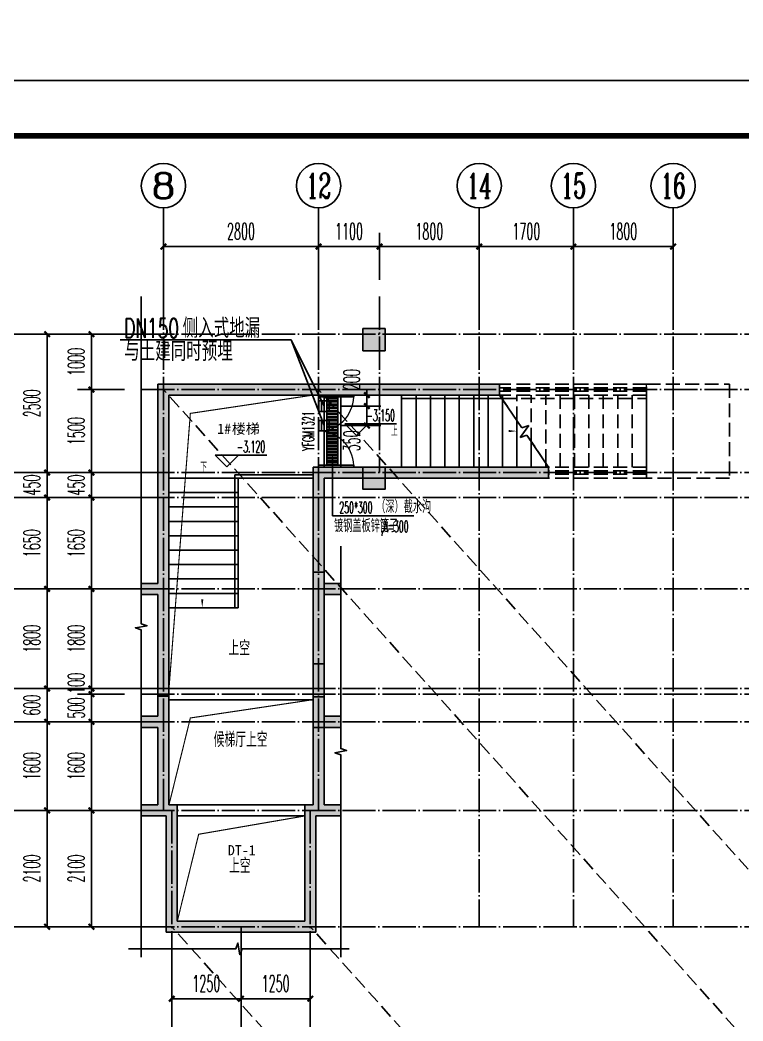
# Model space of a CAD drawing. Extents: x 27938 to 1507990, y 110129 to 923079.
# Drawn here: x 651980 to 665029, y 516773 to 534848 of the extents above; entities that cross this region are included whole.
import ezdxf
from ezdxf.enums import TextEntityAlignment as Align
from ezdxf.xclip import XClip

# ---------------------------------------------------------------- set-up
doc = ezdxf.new("R2010")
doc.units = 0
doc.header["$LTSCALE"] = 1000
doc.header["$MEASUREMENT"] = 0
doc.header["$XCLIPFRAME"] = 0
for name, pattern in [('#P_--_20B1_001_t3$0$DASH', [0.35, 0.25, -0.1]), ('__DASH', [0.35, 0.25, -0.1]), ('DOTE', [2.42, 2, -0.2, 0.02, -0.2])]:
    doc.linetypes.add(name, pattern=pattern)
for name, color, linetype in [('----建筑底图', 8, 'Continuous'), ('AXIS', 3, 'Continuous'), ('AXIS_TEXT', 7, 'Continuous'), ('COLUMN', 9, 'Continuous'), ('DIM_ELEV', 3, 'Continuous'), ('DIM_LEAD', 3, 'Continuous'), ('DIM_SYMB', 3, 'Continuous'), ('DIM_废水', 31, 'Continuous'), ('DOOR_FIRE_TEXT', 7, 'Continuous'), ('DOTE', 1, 'Continuous'), ('EQUIP_地漏', 7, 'Continuous'), ('HS-A-墙-砖', 2, 'Continuous'), ('PUB_HATCH', 8, 'Continuous'), ('PUB_TEXT', 4, 'Continuous'), ('STAIR', 2, 'Continuous'), ('TWT_DIM', 3, 'Continuous'), ('WALL', 9, 'Continuous'), ('WINDOW', 4, 'Continuous'), ('图框', 140, 'Continuous')]:
    doc.layers.add(name, color=color, linetype=linetype)
doc.layers.add('yichutu', color=7, linetype='Continuous', true_color=0xffffff, plot=False)
doc.layers.add('平面-看线', color=45, linetype='Continuous', lineweight=15)
doc.styles.add('_TCH_AXIS', font='COMPLEX', dxfattribs={"bigfont": 'GBCBIG'})
doc.styles.add('_TCH_DIM', font='SIMPLEX.shx', dxfattribs={"width": 0.7, "bigfont": 'GBCBIG.shx'})
doc.styles.add('_TCH_DIM_T3', font='SIMPLEX.shx', dxfattribs={"width": 0.494118, "bigfont": 'GBCBIG.shx'})
doc.styles.add('_TCH_WINDOW', font='SIMPLEX.shx', dxfattribs={"width": 0.7, "height": 3.5, "bigfont": 'GBCBIG.shx'})
doc.styles.add('_TWT_SERIAL', font='SIMPLEX', dxfattribs={"width": 0.8, "height": 3.5, "bigfont": 'HZTXT'})
doc.styles.add('COMPLEX', font='COMPLEX')
doc.styles.get("Standard").update_dxf_attribs({"font": 'gbenor.shx', "bigfont": 'gbcbig.shx'})
doc.styles.add('黑体', font='simhei.ttf')
doc.dimstyles.new('_TCH_ARCH&&100', dxfattribs={"dimtxt": 297.5, "dimasz": 100, "dimexe": 250, "dimexo": 300, "dimgap": 126.25, "dimtad": 1, "dimdec": 0, "dimzin": 0, "dimdsep": 46, "dimtxsty": '_TCH_DIM_T3', "dimblk": 'ARCHTICK', "dimcen": 0.09, "dimclrt": 4, "dimazin": 2, "dimtfac": 1, "dimtdec": 0, "dimtix": 1, "dimtmove": 2, "dimatfit": 3, "dimfxl": 100, "dimtolj": 1, "dimtzin": 0, "dimarcsym": 0})
doc.dimstyles.new('_TWT_ARCH&&100', dxfattribs={"dimtxt": 297.5, "dimasz": 100, "dimexe": 250, "dimexo": 300, "dimgap": 126.25, "dimtad": 1, "dimdec": 0, "dimzin": 0, "dimdsep": 46, "dimtxsty": '_TCH_DIM_T3', "dimblk": 'ARCHTICK', "dimcen": 0.09, "dimclrt": 7, "dimazin": 2, "dimtfac": 1, "dimtdec": 0, "dimtix": 1, "dimtmove": 2, "dimatfit": 3, "dimfxl": 1, "dimtolj": 1, "dimtzin": 0, "dimarcsym": 0})

# ---------------------------------------------------------------- blocks, each defined once
blk = doc.blocks.new('A$C74D73064')
at = {"layer": 'DOTE', "color": 0}
blk.add_line((-47045, 128076.6), (-47045, 3986.3), dxfattribs=at)
at = {"layer": 'HS-A-墙-砖', "color": 0}
for p, q in [((-50070, 37319.2), (-50070, 28819.3)), ((-50270, 37119.2), (-50270, 28919.3))]:
    blk.add_line(p, q, dxfattribs=at)
blk = doc.blocks.new('TK')
at = {"layer": '图框'}
blk.add_lwpolyline([(465375, 548714), (549475, 548714), (549475, 489314), (465375, 489314)], close=True, dxfattribs=at)
blk.add_lwpolyline([(465375, 548714), (549475, 548714), (549475, 489314), (465375, 489314)], close=True, dxfattribs=at)
at = {"layer": '图框', "const_width": 100}
blk.add_lwpolyline([(548475, 490314), (548475, 547714), (467875, 547714), (467875, 490314)], close=True, dxfattribs=at)
blk = doc.blocks.new('yct-841-594-84100-59399.9999999999-100-1000.0')
at = {"layer": 'yichutu', "color": 7, "true_color": 0xffffff}
blk.add_lwpolyline([(0, 0), (0, 59400), (84100, 59400), (84100, 0)], close=True, dxfattribs=at)
blk = doc.blocks.new('A$C110D7C8B')
h = blk.add_hatch()
h.set_pattern_fill('ANSI32', color=0, scale=12, angle=135)
h.set_pattern_definition([(180, (0, 0), (-4e-15, -57.15), []), (180, (-19.05, 19.05), (-4e-15, -57.15), [])])
h.paths.add_polyline_path([(50, -1350), (250, -1350), (250, -150), (50, -150)])
at = {"color": 0}
for points in [[(0, -100), (300, -100), (300, -1400), (0, -1400)], [(50, -150), (250, -150), (250, -1350), (50, -1350)]]:
    blk.add_lwpolyline(points, close=True, dxfattribs=at)
blk = doc.blocks.new('A$C028C60F5')
at = {"color": 0}
blk.add_lwpolyline([(400, 0), (0, 0), (0, -400), (400, -400)], close=True, dxfattribs=at)
at = {"layer": 'PUB_HATCH', "color": 0}
blk.add_solid([(0, -400), (400, -400), (0, 0), (400, 0)], dxfattribs=at)
blk = doc.blocks.new('$DorLib2D$00000002')
at = {"color": 0}
for p, q in [((-0.5, 0), (-0.5, 0.4875)), ((-0.475, 0.4875), (-0.5, 0.4875)), ((-0.475, 0), (-0.475, 0.4875)), ((0.475, 0), (0.475, 0.4875)), ((0.475, 0.4875), (0.5, 0.4875)), ((0.5, 0), (0.5, 0.4875)), ((-0.5, 0), (-0.475, 0)), ((0.5, 0), (0.475, 0))]:
    blk.add_line(p, q, dxfattribs=at)
at = {"color": 0, "lineweight": 13}
for centre, start, end in [((-0.4875, 0), 0, 88.53072), ((0.4875, 0), 91.46928, 180)]:
    blk.add_arc(centre, 0.4875, start, end, dxfattribs=at)
blk = doc.blocks.new('_ArchTick')
at = {"color": 0, "linetype": 'ByBlock', "const_width": 0.4}
blk.add_lwpolyline([(-0.5, -0.5), (0.5, 0.5)], dxfattribs=at)
blk = doc.blocks.new('*D1334')
at = {"layer": 'AXIS', "color": 0, "lineweight": -2}
for p, q in [((-10920, -7700), (-12570, -7700)), ((-12320, -9800), (-12320, -7700)), ((-10920, -9800), (-12570, -9800))]:
    blk.add_line(p, q, dxfattribs=at)
at = {"layer": 'Defpoints', "color": 0}
for p in [(-12320, -7700), (-10620, -7700), (-10620, -9800)]:
    blk.add_point(p, dxfattribs=at)
at = {"layer": 'AXIS', "color": 0, "lineweight": -2, "xscale": 100, "yscale": 100, "zscale": 100}
for p, rotation in [((-12320, -7700), 90), ((-12320, -9800), 270)]:
    blk.add_blockref('_ArchTick', p, dxfattribs=dict(at, rotation=rotation))
at = {"layer": 'AXIS', "color": 4, "insert": (-12595, -8750), "char_height": 297.5, "attachment_point": 5, "rotation": 90, "style": '_TCH_DIM_T3'}
blk.add_mtext('\\A1;2100', dxfattribs=at)
blk = doc.blocks.new('*D1335')
at = {"layer": 'AXIS', "color": 0, "lineweight": -2}
for p, q in [((-10920, -6100), (-12570, -6100)), ((-12320, -7700), (-12320, -6100)), ((-10920, -7700), (-12570, -7700))]:
    blk.add_line(p, q, dxfattribs=at)
at = {"layer": 'Defpoints', "color": 0}
for p in [(-12320, -6100), (-10620, -6100), (-10620, -7700)]:
    blk.add_point(p, dxfattribs=at)
at = {"layer": 'AXIS', "color": 0, "lineweight": -2, "xscale": 100, "yscale": 100, "zscale": 100}
for p, rotation in [((-12320, -6100), 90), ((-12320, -7700), 270)]:
    blk.add_blockref('_ArchTick', p, dxfattribs=dict(at, rotation=rotation))
at = {"layer": 'AXIS', "color": 4, "insert": (-12595, -6900), "char_height": 297.5, "attachment_point": 5, "rotation": 90, "style": '_TCH_DIM_T3'}
blk.add_mtext('\\A1;1600', dxfattribs=at)
blk = doc.blocks.new('*D1336')
at = {"layer": 'AXIS', "color": 0, "lineweight": -2}
for p, q in [((-12320, -5500), (-12320, -5400)), ((-10920, -5500), (-12570, -5500)), ((-12320, -6100), (-12320, -5500)), ((-10920, -6100), (-12570, -6100)), ((-12320, -6100), (-12320, -6200))]:
    blk.add_line(p, q, dxfattribs=at)
at = {"layer": 'Defpoints', "color": 0}
for p in [(-12320, -5500), (-10620, -5500), (-10620, -6100)]:
    blk.add_point(p, dxfattribs=at)
at = {"layer": 'AXIS', "color": 0, "lineweight": -2, "xscale": 100, "yscale": 100, "zscale": 100}
for p, rotation in [((-12320, -5500), 270), ((-12320, -6100), 90)]:
    blk.add_blockref('_ArchTick', p, dxfattribs=dict(at, rotation=rotation))
at = {"layer": 'AXIS', "color": 4, "insert": (-12595, -5800), "char_height": 297.5, "attachment_point": 5, "rotation": 90, "style": '_TCH_DIM_T3'}
blk.add_mtext('\\A1;600', dxfattribs=at)
blk = doc.blocks.new('*D1337')
at = {"layer": 'AXIS', "color": 0, "lineweight": -2}
for p, q in [((-10920, -3700), (-12570, -3700)), ((-12320, -5500), (-12320, -3700)), ((-10920, -5500), (-12570, -5500))]:
    blk.add_line(p, q, dxfattribs=at)
at = {"layer": 'Defpoints', "color": 0}
for p in [(-12320, -3700), (-10620, -3700), (-10620, -5500)]:
    blk.add_point(p, dxfattribs=at)
at = {"layer": 'AXIS', "color": 0, "lineweight": -2, "xscale": 100, "yscale": 100, "zscale": 100}
for p, rotation in [((-12320, -3700), 90), ((-12320, -5500), 270)]:
    blk.add_blockref('_ArchTick', p, dxfattribs=dict(at, rotation=rotation))
at = {"layer": 'AXIS', "color": 4, "insert": (-12595, -4600), "char_height": 297.5, "attachment_point": 5, "rotation": 90, "style": '_TCH_DIM_T3'}
blk.add_mtext('\\A1;1800', dxfattribs=at)
blk = doc.blocks.new('*D1338')
at = {"layer": 'AXIS', "color": 0, "lineweight": -2}
for p, q in [((-10920, -2050), (-12570, -2050)), ((-12320, -3700), (-12320, -2050)), ((-10920, -3700), (-12570, -3700))]:
    blk.add_line(p, q, dxfattribs=at)
at = {"layer": 'Defpoints', "color": 0}
for p in [(-12320, -2050), (-10620, -2050), (-10620, -3700)]:
    blk.add_point(p, dxfattribs=at)
at = {"layer": 'AXIS', "color": 0, "lineweight": -2, "xscale": 100, "yscale": 100, "zscale": 100}
for p, rotation in [((-12320, -2050), 90), ((-12320, -3700), 270)]:
    blk.add_blockref('_ArchTick', p, dxfattribs=dict(at, rotation=rotation))
at = {"layer": 'AXIS', "color": 4, "insert": (-12595, -2875), "char_height": 297.5, "attachment_point": 5, "rotation": 90, "style": '_TCH_DIM_T3'}
blk.add_mtext('\\A1;1650', dxfattribs=at)
blk = doc.blocks.new('*D1339')
at = {"layer": 'AXIS', "color": 0, "lineweight": -2}
for p, q in [((-10920, -1600), (-12570, -1600)), ((-12320, -1600), (-12320, -1500)), ((-12320, -2050), (-12320, -1600)), ((-10920, -2050), (-12570, -2050)), ((-12320, -2050), (-12320, -2150))]:
    blk.add_line(p, q, dxfattribs=at)
at = {"layer": 'Defpoints', "color": 0}
for p in [(-12320, -1600), (-10620, -1600), (-10620, -2050)]:
    blk.add_point(p, dxfattribs=at)
at = {"layer": 'AXIS', "color": 0, "lineweight": -2, "xscale": 100, "yscale": 100, "zscale": 100}
for p, rotation in [((-12320, -1600), 270), ((-12320, -2050), 90)]:
    blk.add_blockref('_ArchTick', p, dxfattribs=dict(at, rotation=rotation))
at = {"layer": 'AXIS', "color": 4, "insert": (-12595, -1825), "char_height": 297.5, "attachment_point": 5, "rotation": 90, "style": '_TCH_DIM_T3'}
blk.add_mtext('\\A1;450', dxfattribs=at)
blk = doc.blocks.new('*D1340')
at = {"layer": 'AXIS', "color": 0, "lineweight": -2}
for p, q in [((-10920, 900), (-12570, 900)), ((-12320, -1600), (-12320, 900)), ((-10920, -1600), (-12570, -1600))]:
    blk.add_line(p, q, dxfattribs=at)
at = {"layer": 'Defpoints', "color": 0}
for p in [(-12320, 900), (-10620, 900), (-10620, -1600)]:
    blk.add_point(p, dxfattribs=at)
at = {"layer": 'AXIS', "color": 0, "lineweight": -2, "xscale": 100, "yscale": 100, "zscale": 100}
for p, rotation in [((-12320, 900), 90), ((-12320, -1600), 270)]:
    blk.add_blockref('_ArchTick', p, dxfattribs=dict(at, rotation=rotation))
at = {"layer": 'AXIS', "color": 4, "insert": (-12595, -350), "char_height": 297.5, "attachment_point": 5, "rotation": 90, "style": '_TCH_DIM_T3'}
blk.add_mtext('\\A1;2500', dxfattribs=at)
blk = doc.blocks.new('*D1341')
at = {"layer": 'AXIS', "color": 0, "lineweight": -2}
for p, q in [((-10920, -7700), (-11770, -7700)), ((-11520, -9800), (-11520, -7700)), ((-10920, -9800), (-11770, -9800))]:
    blk.add_line(p, q, dxfattribs=at)
at = {"layer": 'Defpoints', "color": 0}
for p in [(-11520, -7700), (-10620, -7700), (-10620, -9800)]:
    blk.add_point(p, dxfattribs=at)
at = {"layer": 'AXIS', "color": 0, "lineweight": -2, "xscale": 100, "yscale": 100, "zscale": 100}
for p, rotation in [((-11520, -7700), 90), ((-11520, -9800), 270)]:
    blk.add_blockref('_ArchTick', p, dxfattribs=dict(at, rotation=rotation))
at = {"layer": 'AXIS', "color": 4, "insert": (-11795, -8750), "char_height": 297.5, "attachment_point": 5, "rotation": 90, "style": '_TCH_DIM_T3'}
blk.add_mtext('\\A1;2100', dxfattribs=at)
blk = doc.blocks.new('*D1342')
at = {"layer": 'AXIS', "color": 0, "lineweight": -2}
for p, q in [((-10920, -6100), (-11770, -6100)), ((-11520, -7700), (-11520, -6100)), ((-10920, -7700), (-11770, -7700))]:
    blk.add_line(p, q, dxfattribs=at)
at = {"layer": 'Defpoints', "color": 0}
for p in [(-11520, -6100), (-10620, -6100), (-10620, -7700)]:
    blk.add_point(p, dxfattribs=at)
at = {"layer": 'AXIS', "color": 0, "lineweight": -2, "xscale": 100, "yscale": 100, "zscale": 100}
for p, rotation in [((-11520, -6100), 90), ((-11520, -7700), 270)]:
    blk.add_blockref('_ArchTick', p, dxfattribs=dict(at, rotation=rotation))
at = {"layer": 'AXIS', "color": 4, "insert": (-11795, -6900), "char_height": 297.5, "attachment_point": 5, "rotation": 90, "style": '_TCH_DIM_T3'}
blk.add_mtext('\\A1;1600', dxfattribs=at)
blk = doc.blocks.new('*D1343')
at = {"layer": 'AXIS', "color": 0, "lineweight": -2}
for p, q in [((-10920, -5600), (-11770, -5600)), ((-11520, -5600), (-11520, -5500)), ((-11520, -6100), (-11520, -5600)), ((-10920, -6100), (-11770, -6100)), ((-11520, -6100), (-11520, -6200))]:
    blk.add_line(p, q, dxfattribs=at)
at = {"layer": 'Defpoints', "color": 0}
for p in [(-11520, -5600), (-10620, -5600), (-10620, -6100)]:
    blk.add_point(p, dxfattribs=at)
at = {"layer": 'AXIS', "color": 0, "lineweight": -2, "xscale": 100, "yscale": 100, "zscale": 100}
for p, rotation in [((-11520, -5600), 270), ((-11520, -6100), 90)]:
    blk.add_blockref('_ArchTick', p, dxfattribs=dict(at, rotation=rotation))
at = {"layer": 'AXIS', "color": 4, "insert": (-11795, -5850), "char_height": 297.5, "attachment_point": 5, "rotation": 90, "style": '_TCH_DIM_T3'}
blk.add_mtext('\\A1;500', dxfattribs=at)
blk = doc.blocks.new('*D1344')
at = {"layer": 'AXIS', "color": 0, "lineweight": -2}
for p, q in [((-11520, -5500), (-11520, -5400)), ((-10920, -5500), (-11770, -5500)), ((-10920, -5600), (-11770, -5600)), ((-11520, -5600), (-11520, -5500)), ((-11520, -5600), (-11520, -5700))]:
    blk.add_line(p, q, dxfattribs=at)
at = {"layer": 'Defpoints', "color": 0}
for p in [(-11520, -5500), (-10620, -5500), (-10620, -5600)]:
    blk.add_point(p, dxfattribs=at)
at = {"layer": 'AXIS', "color": 0, "lineweight": -2, "xscale": 100, "yscale": 100, "zscale": 100}
for p, rotation in [((-11520, -5500), 270), ((-11520, -5600), 90)]:
    blk.add_blockref('_ArchTick', p, dxfattribs=dict(at, rotation=rotation))
at = {"layer": 'AXIS', "color": 4, "insert": (-11795, -5404), "char_height": 297.5, "attachment_point": 5, "rotation": 90, "style": '_TCH_DIM_T3'}
blk.add_mtext('\\A1;100', dxfattribs=at)
blk = doc.blocks.new('*D1345')
at = {"layer": 'AXIS', "color": 0, "lineweight": -2}
for p, q in [((-10920, -3700), (-11770, -3700)), ((-11520, -5500), (-11520, -3700)), ((-10920, -5500), (-11770, -5500))]:
    blk.add_line(p, q, dxfattribs=at)
at = {"layer": 'Defpoints', "color": 0}
for p in [(-11520, -3700), (-10620, -3700), (-10620, -5500)]:
    blk.add_point(p, dxfattribs=at)
at = {"layer": 'AXIS', "color": 0, "lineweight": -2, "xscale": 100, "yscale": 100, "zscale": 100}
for p, rotation in [((-11520, -3700), 90), ((-11520, -5500), 270)]:
    blk.add_blockref('_ArchTick', p, dxfattribs=dict(at, rotation=rotation))
at = {"layer": 'AXIS', "color": 4, "insert": (-11795, -4600), "char_height": 297.5, "attachment_point": 5, "rotation": 90, "style": '_TCH_DIM_T3'}
blk.add_mtext('\\A1;1800', dxfattribs=at)
blk = doc.blocks.new('*D1346')
at = {"layer": 'AXIS', "color": 0, "lineweight": -2}
for p, q in [((-10920, -2050), (-11770, -2050)), ((-11520, -3700), (-11520, -2050)), ((-10920, -3700), (-11770, -3700))]:
    blk.add_line(p, q, dxfattribs=at)
at = {"layer": 'Defpoints', "color": 0}
for p in [(-11520, -2050), (-10620, -2050), (-10620, -3700)]:
    blk.add_point(p, dxfattribs=at)
at = {"layer": 'AXIS', "color": 0, "lineweight": -2, "xscale": 100, "yscale": 100, "zscale": 100}
for p, rotation in [((-11520, -2050), 90), ((-11520, -3700), 270)]:
    blk.add_blockref('_ArchTick', p, dxfattribs=dict(at, rotation=rotation))
at = {"layer": 'AXIS', "color": 4, "insert": (-11795, -2875), "char_height": 297.5, "attachment_point": 5, "rotation": 90, "style": '_TCH_DIM_T3'}
blk.add_mtext('\\A1;1650', dxfattribs=at)
blk = doc.blocks.new('*D1347')
at = {"layer": 'AXIS', "color": 0, "lineweight": -2}
for p, q in [((-10920, -1600), (-11770, -1600)), ((-11520, -1600), (-11520, -1500)), ((-11520, -2050), (-11520, -1600)), ((-10920, -2050), (-11770, -2050)), ((-11520, -2050), (-11520, -2150))]:
    blk.add_line(p, q, dxfattribs=at)
at = {"layer": 'Defpoints', "color": 0}
for p in [(-11520, -1600), (-10620, -1600), (-10620, -2050)]:
    blk.add_point(p, dxfattribs=at)
at = {"layer": 'AXIS', "color": 0, "lineweight": -2, "xscale": 100, "yscale": 100, "zscale": 100}
for p, rotation in [((-11520, -1600), 270), ((-11520, -2050), 90)]:
    blk.add_blockref('_ArchTick', p, dxfattribs=dict(at, rotation=rotation))
at = {"layer": 'AXIS', "color": 4, "insert": (-11795, -1825), "char_height": 297.5, "attachment_point": 5, "rotation": 90, "style": '_TCH_DIM_T3'}
blk.add_mtext('\\A1;450', dxfattribs=at)
blk = doc.blocks.new('*D1348')
at = {"layer": 'AXIS', "color": 0, "lineweight": -2}
for p, q in [((-10920, -100), (-11770, -100)), ((-11520, -1600), (-11520, -100)), ((-10920, -1600), (-11770, -1600))]:
    blk.add_line(p, q, dxfattribs=at)
at = {"layer": 'Defpoints', "color": 0}
for p in [(-11520, -100), (-10620, -100), (-10620, -1600)]:
    blk.add_point(p, dxfattribs=at)
at = {"layer": 'AXIS', "color": 0, "lineweight": -2, "xscale": 100, "yscale": 100, "zscale": 100}
for p, rotation in [((-11520, -100), 90), ((-11520, -1600), 270)]:
    blk.add_blockref('_ArchTick', p, dxfattribs=dict(at, rotation=rotation))
at = {"layer": 'AXIS', "color": 4, "insert": (-11795, -850), "char_height": 297.5, "attachment_point": 5, "rotation": 90, "style": '_TCH_DIM_T3'}
blk.add_mtext('\\A1;1500', dxfattribs=at)
blk = doc.blocks.new('*D1349')
at = {"layer": 'AXIS', "color": 0, "lineweight": -2}
for p, q in [((-10920, 900), (-11770, 900)), ((-11520, -100), (-11520, 900)), ((-10920, -100), (-11770, -100))]:
    blk.add_line(p, q, dxfattribs=at)
at = {"layer": 'Defpoints', "color": 0}
for p in [(-11520, 900), (-10620, 900), (-10620, -100)]:
    blk.add_point(p, dxfattribs=at)
at = {"layer": 'AXIS', "color": 0, "lineweight": -2, "xscale": 100, "yscale": 100, "zscale": 100}
for p, rotation in [((-11520, 900), 90), ((-11520, -100), 270)]:
    blk.add_blockref('_ArchTick', p, dxfattribs=dict(at, rotation=rotation))
at = {"layer": 'AXIS', "color": 4, "insert": (-11795, 400), "char_height": 297.5, "attachment_point": 5, "rotation": 90, "style": '_TCH_DIM_T3'}
blk.add_mtext('\\A1;1000', dxfattribs=at)
blk = doc.blocks.new('*D1350')
at = {"layer": 'AXIS', "color": 0, "lineweight": -2}
for p, q in [((-10220, 1881), (-10220, 2731)), ((-7420, 1881), (-7420, 2731)), ((-10220, 2481), (-7420, 2481))]:
    blk.add_line(p, q, dxfattribs=at)
at = {"layer": 'Defpoints', "color": 0}
for p in [(-7420, 2481), (-10220, 1581), (-7420, 1581)]:
    blk.add_point(p, dxfattribs=at)
at = {"layer": 'AXIS', "color": 0, "lineweight": -2, "xscale": 100, "yscale": 100, "zscale": 100, "rotation": 180}
blk.add_blockref('_ArchTick', (-10220, 2481), dxfattribs=at)
at = {"layer": 'AXIS', "color": 0, "lineweight": -2, "xscale": 100, "yscale": 100, "zscale": 100}
blk.add_blockref('_ArchTick', (-7420, 2481), dxfattribs=at)
at = {"layer": 'AXIS', "color": 4, "insert": (-8820, 2756), "char_height": 297.5, "attachment_point": 5, "style": '_TCH_DIM_T3'}
blk.add_mtext('\\A1;2800', dxfattribs=at)
blk = doc.blocks.new('*D1351')
at = {"layer": 'AXIS', "color": 0, "lineweight": -2}
for p, q in [((-7420, 1881), (-7420, 2731)), ((-6320, 1881), (-6320, 2731)), ((-7420, 2481), (-6320, 2481))]:
    blk.add_line(p, q, dxfattribs=at)
at = {"layer": 'Defpoints', "color": 0}
for p in [(-6320, 2481), (-7420, 1581), (-6320, 1581)]:
    blk.add_point(p, dxfattribs=at)
at = {"layer": 'AXIS', "color": 0, "lineweight": -2, "xscale": 100, "yscale": 100, "zscale": 100, "rotation": 180}
blk.add_blockref('_ArchTick', (-7420, 2481), dxfattribs=at)
at = {"layer": 'AXIS', "color": 0, "lineweight": -2, "xscale": 100, "yscale": 100, "zscale": 100}
blk.add_blockref('_ArchTick', (-6320, 2481), dxfattribs=at)
at = {"layer": 'AXIS', "color": 4, "insert": (-6870, 2756), "char_height": 297.5, "attachment_point": 5, "style": '_TCH_DIM_T3'}
blk.add_mtext('\\A1;1100', dxfattribs=at)
blk = doc.blocks.new('*D1352')
at = {"layer": 'AXIS', "color": 0, "lineweight": -2}
for p, q in [((-6320, 1881), (-6320, 2731)), ((-4520, 1881), (-4520, 2731)), ((-6320, 2481), (-4520, 2481))]:
    blk.add_line(p, q, dxfattribs=at)
at = {"layer": 'Defpoints', "color": 0}
for p in [(-4520, 2481), (-6320, 1581), (-4520, 1581)]:
    blk.add_point(p, dxfattribs=at)
at = {"layer": 'AXIS', "color": 0, "lineweight": -2, "xscale": 100, "yscale": 100, "zscale": 100, "rotation": 180}
blk.add_blockref('_ArchTick', (-6320, 2481), dxfattribs=at)
at = {"layer": 'AXIS', "color": 0, "lineweight": -2, "xscale": 100, "yscale": 100, "zscale": 100}
blk.add_blockref('_ArchTick', (-4520, 2481), dxfattribs=at)
at = {"layer": 'AXIS', "color": 4, "insert": (-5420, 2756), "char_height": 297.5, "attachment_point": 5, "style": '_TCH_DIM_T3'}
blk.add_mtext('\\A1;1800', dxfattribs=at)
blk = doc.blocks.new('*D1353')
at = {"layer": 'AXIS', "color": 0, "lineweight": -2}
for p, q in [((-4520, 1881), (-4520, 2731)), ((-2820, 1881), (-2820, 2731)), ((-4520, 2481), (-2820, 2481))]:
    blk.add_line(p, q, dxfattribs=at)
at = {"layer": 'Defpoints', "color": 0}
for p in [(-2820, 2481), (-4520, 1581), (-2820, 1581)]:
    blk.add_point(p, dxfattribs=at)
at = {"layer": 'AXIS', "color": 0, "lineweight": -2, "xscale": 100, "yscale": 100, "zscale": 100, "rotation": 180}
blk.add_blockref('_ArchTick', (-4520, 2481), dxfattribs=at)
at = {"layer": 'AXIS', "color": 0, "lineweight": -2, "xscale": 100, "yscale": 100, "zscale": 100}
blk.add_blockref('_ArchTick', (-2820, 2481), dxfattribs=at)
at = {"layer": 'AXIS', "color": 4, "insert": (-3670, 2756), "char_height": 297.5, "attachment_point": 5, "style": '_TCH_DIM_T3'}
blk.add_mtext('\\A1;1700', dxfattribs=at)
blk = doc.blocks.new('*D1354')
at = {"layer": 'AXIS', "color": 0, "lineweight": -2}
for p, q in [((-2820, 1881), (-2820, 2731)), ((-1020, 1881), (-1020, 2731)), ((-2820, 2481), (-1020, 2481))]:
    blk.add_line(p, q, dxfattribs=at)
at = {"layer": 'Defpoints', "color": 0}
for p in [(-1020, 2481), (-2820, 1581), (-1020, 1581)]:
    blk.add_point(p, dxfattribs=at)
at = {"layer": 'AXIS', "color": 0, "lineweight": -2, "xscale": 100, "yscale": 100, "zscale": 100, "rotation": 180}
blk.add_blockref('_ArchTick', (-2820, 2481), dxfattribs=at)
at = {"layer": 'AXIS', "color": 0, "lineweight": -2, "xscale": 100, "yscale": 100, "zscale": 100}
blk.add_blockref('_ArchTick', (-1020, 2481), dxfattribs=at)
at = {"layer": 'AXIS', "color": 4, "insert": (-1920, 2756), "char_height": 297.5, "attachment_point": 5, "style": '_TCH_DIM_T3'}
blk.add_mtext('\\A1;1800', dxfattribs=at)
blk = doc.blocks.new('_AXISO')
at = {"color": 0}
blk.add_circle((0, 0), 0.5, dxfattribs=at)
at = {"layer": 'AXIS_TEXT', "color": 0, "style": 'COMPLEX', "width": 1.041667}
blk.add_attdef('A', text='', height=0.56, dxfattribs=at).set_placement((-0.25, -0.28), (0.25, -0.28), align=Align.FIT)
blk = doc.blocks.new('*D1371')
at = {"layer": 'AXIS', "color": 0, "lineweight": -2}
for p, q in [((-10070, -10500), (-10070, -11350)), ((-8820, -10500), (-8820, -11350)), ((-10070, -11100), (-8820, -11100))]:
    blk.add_line(p, q, dxfattribs=at)
at = {"layer": 'Defpoints', "color": 0}
for p in [(-10070, -10200), (-8820, -10200), (-8820, -11100)]:
    blk.add_point(p, dxfattribs=at)
at = {"layer": 'AXIS', "color": 0, "lineweight": -2, "xscale": 100, "yscale": 100, "zscale": 100, "rotation": 180}
blk.add_blockref('_ArchTick', (-10070, -11100), dxfattribs=at)
at = {"layer": 'AXIS', "color": 0, "lineweight": -2, "xscale": 100, "yscale": 100, "zscale": 100}
blk.add_blockref('_ArchTick', (-8820, -11100), dxfattribs=at)
at = {"layer": 'AXIS', "color": 4, "insert": (-9445, -10825), "char_height": 297.5, "attachment_point": 5, "style": '_TCH_DIM_T3'}
blk.add_mtext('\\A1;1250', dxfattribs=at)
blk = doc.blocks.new('*D1372')
at = {"layer": 'AXIS', "color": 0, "lineweight": -2}
for p, q in [((-8820, -10500), (-8820, -11350)), ((-7570, -10500), (-7570, -11350)), ((-8820, -11100), (-7570, -11100))]:
    blk.add_line(p, q, dxfattribs=at)
at = {"layer": 'Defpoints', "color": 0}
for p in [(-8820, -10200), (-7570, -10200), (-7570, -11100)]:
    blk.add_point(p, dxfattribs=at)
at = {"layer": 'AXIS', "color": 0, "lineweight": -2, "xscale": 100, "yscale": 100, "zscale": 100, "rotation": 180}
blk.add_blockref('_ArchTick', (-8820, -11100), dxfattribs=at)
at = {"layer": 'AXIS', "color": 0, "lineweight": -2, "xscale": 100, "yscale": 100, "zscale": 100}
blk.add_blockref('_ArchTick', (-7570, -11100), dxfattribs=at)
at = {"layer": 'AXIS', "color": 4, "insert": (-8195, -10825), "char_height": 297.5, "attachment_point": 5, "style": '_TCH_DIM_T3'}
blk.add_mtext('\\A1;1250', dxfattribs=at)
blk = doc.blocks.new('$TwtSys$00000137')
at = {"color": 7}
for p, q in [((-46.875, -93.75), (-46.875, 93.75)), ((0, -93.75), (0, 93.75)), ((46.875, -93.75), (46.875, 93.75))]:
    blk.add_line(p, q, dxfattribs=at)
blk.add_lwpolyline([(-93.75, -93.75), (93.75, -93.75), (93.75, 93.75), (-93.75, 93.75)], close=True, dxfattribs=at)
blk = doc.blocks.new('*D1504')
at = {"layer": 'Defpoints', "color": 0}
for p in [(0, -200), (773, -200), (0, -550)]:
    blk.add_point(p, dxfattribs=at)
at = {"layer": 'TWT_DIM', "color": 0, "lineweight": -2}
for p, q in [((300, -200), (1023, -200)), ((773, -550), (773, -200)), ((300, -550), (1023, -550))]:
    blk.add_line(p, q, dxfattribs=at)
at = {"layer": 'TWT_DIM', "color": 0, "lineweight": -2, "xscale": 100, "yscale": 100, "zscale": 100}
for p, rotation in [((773, -200), 90), ((773, -550), 270)]:
    blk.add_blockref('_ArchTick', p, dxfattribs=dict(at, rotation=rotation))
at = {"layer": 'TWT_DIM', "color": 7, "insert": (498, -825), "char_height": 297.5, "attachment_point": 5, "rotation": 90, "style": '_TCH_DIM_T3'}
blk.add_mtext('\\A1;350', dxfattribs=at)
blk = doc.blocks.new('*D1505')
at = {"layer": 'Defpoints', "color": 0}
for p in [(0, 0), (773, 0), (0, -200)]:
    blk.add_point(p, dxfattribs=at)
at = {"layer": 'TWT_DIM', "color": 0, "lineweight": -2}
for p, q in [((773, 0), (773, 100)), ((300, 0), (1023, 0)), ((773, -200), (773, 0)), ((300, -200), (1023, -200)), ((773, -200), (773, -300))]:
    blk.add_line(p, q, dxfattribs=at)
at = {"layer": 'TWT_DIM', "color": 0, "lineweight": -2, "xscale": 100, "yscale": 100, "zscale": 100}
for p, rotation in [((773, 0), 270), ((773, -200), 90)]:
    blk.add_blockref('_ArchTick', p, dxfattribs=dict(at, rotation=rotation))
at = {"layer": 'TWT_DIM', "color": 7, "insert": (498, 280), "char_height": 297.5, "attachment_point": 5, "rotation": 90, "style": '_TCH_DIM_T3'}
blk.add_mtext('\\A1;200', dxfattribs=at)
blk = doc.blocks.new('A$C28781836')
at = {"layer": 'PUB_HATCH'}
for points in [[(-10319.7, -0.2), (-10119.7, -200.2), (-7419.7, -200.2), (-7419.7, -0.2)], [(-10319.7, -3600.2), (-10319.7, -3400.2), (-10119.7, -3400.2), (-10119.7, -200.2), (-10319.7, -0.2), (-10319.7, -3600.2)], [(-7419.8, -0.2), (-7419.7, -200.2), (-4152, -200), (-4152, 0)], [(-7519.7, -1500.3), (-7319.7, -1700.2), (-3268, -1700), (-3268, -1500)], [(-7319.7, -1700.2), (-7519.7, -1500.3), (-7519.7, -5600.2), (-7319.7, -5600.2)], [(-10619.7, -3800.2), (-10319.7, -3800.2), (-10319.7, -5050.2), (-10119.7, -5050.2), (-10119.7, -3400.2), (-10319.7, -3400.2), (-10319.7, -3600.2), (-10619.7, -3600.2)], [(-7019.7, -3800.2), (-7019.7, -3600.2), (-7319.7, -3600.2), (-7319.7, -3400.2), (-7519.7, -3400.2), (-7519.7, -5050.2), (-7319.7, -5050.2), (-7319.7, -3800.2)], [(-10119.7, -5050.2), (-10319.7, -5050.2), (-10319.7, -3800.2), (-10319.7, -3800.2), (-10319.7, -5600.2), (-10119.7, -5600.2)], [(-10319.7, -5650.2), (-10119.7, -5650.2), (-10119.7, -5600.2), (-10319.7, -5600.2)], [(-7519.7, -7600.2), (-7319.7, -7600.2), (-7319.7, -5600.2), (-7519.7, -5600.2)], [(-10119.7, -6200.2), (-10119.7, -5650.2), (-10319.7, -5650.2), (-10319.7, -6000.2), (-10619.7, -6000.2), (-10619.7, -6200.2)], [(-7519.6, -6200.2), (-7019.7, -6200.2), (-7019.7, -6000.2), (-7319.6, -6000.2), (-7319.6, -5650.2), (-7519.6, -5650.2)], [(-10119.7, -6200.2), (-10319.7, -6200.2), (-10319.7, -7600.2), (-10119.7, -7600.2)], [(-9969.7, -7600.2), (-10619.7, -7600.2), (-10619.7, -7800.3), (-10169.7, -7800.3), (-10169.7, -9900.2), (-9769.7, -9900.2), (-9769.7, -9700.2), (-9969.7, -9700.2)], [(-7669.6, -7600.2), (-7669.6, -9700.2), (-7869.6, -9700.2), (-7869.6, -9900.2), (-7469.6, -9900.2), (-7469.6, -7800.3), (-7019.7, -7800.3), (-7019.7, -7600.2)], [(-7669.7, -9700.2), (-7669.6, -9700.2), (-7669.6, -7600.4), (-7669.7, -7600.2)], [(-7869.6, -9900.2), (-7869.6, -9700.2), (-9769.7, -9700.2), (-9769.7, -9900.2)]]:
    blk.add_hatch(color=256, dxfattribs=at).paths.add_polyline_path(points)
at = {"color": 0, "const_width": 20}
for points in [[(-10119.7, -5500.2), (-9734.2, -530.5), (-7519.7, -200.2)], [(-10119.7, -7600.2), (-9734.2, -6030.5), (-7519.7, -5700.2)], [(-9969.7, -9700.2), (-9584.2, -8130.5), (-7669.7, -7800.2)]]:
    blk.add_lwpolyline(points, dxfattribs=at)
at = {"layer": 'AXIS', "color": 0}
for p, q in [((-10219.7, 1581.2), (-10219.7, 3181.2)), ((-7419.7, 1581.2), (-7419.7, 3181.2)), ((-4519.7, 1581.2), (-4519.7, 3181.2)), ((-2819.7, 1581.2), (-2819.7, 3181.2)), ((-1019.7, 1581.2), (-1019.7, 3181.2)), ((-10619.7, 899.8), (-13019.7, 899.8)), ((-10619.7, -1600.2), (-13019.7, -1600.2)), ((-10619.7, -2050.2), (-13019.7, -2050.2)), ((-10619.7, -3700.2), (-13019.7, -3700.2)), ((-10619.7, -5500.2), (-13019.7, -5500.2)), ((-10619.7, -6100.2), (-13019.7, -6100.2)), ((-10619.7, -7700.2), (-13019.7, -7700.2)), ((-10619.7, -9800.2), (-13019.7, -9800.2)), ((-10069.7, -10200.2), (-10069.7, -11800.2)), ((-8819.6, -10200.2), (-8819.6, -11800.2)), ((-7569.6, -10200.2), (-7569.6, -11800.2))]:
    blk.add_line(p, q, dxfattribs=at)
at = {"layer": 'COLUMN', "color": 0}
for p, q in [((-10119.7, -5050.2), (-10119.7, -3400.2)), ((-10119.7, -3400.2), (-10119.7, -3400.2)), ((-7319.7, -3400.2), (-7519.7, -3400.2)), ((-7519.7, -3400.2), (-7519.7, -5050.2)), ((-7319.7, -3600.2), (-7319.7, -3400.2)), ((-10319.7, -3600.2), (-10619.7, -3600.2)), ((-10619.7, -3600.2), (-10619.7, -3800.2)), ((-7019.7, -3600.2), (-7319.7, -3600.2)), ((-7019.7, -3800.2), (-7019.7, -3600.2)), ((-10619.7, -3800.2), (-10319.7, -3800.2)), ((-7319.7, -5050.2), (-7319.7, -3800.2)), ((-7319.7, -3800.2), (-7019.7, -3800.2)), ((-10119.7, -5050.2), (-10119.7, -5050.2)), ((-7519.7, -5050.2), (-7319.7, -5050.2)), ((-10319.7, -5650.2), (-10319.7, -6000.2)), ((-10119.7, -6200.2), (-10119.7, -5650.2)), ((-7319.6, -5650.2), (-7519.6, -5650.2)), ((-7519.6, -5650.2), (-7519.6, -6200.2)), ((-7319.6, -6000.2), (-7319.6, -5650.2)), ((-10319.7, -6000.2), (-10619.7, -6000.2)), ((-10619.7, -6000.2), (-10619.7, -6200.2)), ((-7019.7, -6000.2), (-7319.6, -6000.2)), ((-7019.7, -6200.2), (-7019.7, -6000.2)), ((-10619.7, -6200.2), (-10319.7, -6200.2)), ((-7519.6, -6200.2), (-7019.7, -6200.2)), ((-10319.7, -7600.2), (-10619.7, -7600.2)), ((-10619.7, -7600.2), (-10619.7, -7800.3)), ((-9969.7, -7600.2), (-10119.7, -7600.2)), ((-9969.7, -9700.2), (-9969.7, -7600.2)), ((-7669.6, -7600.2), (-7669.6, -9700.2)), ((-7519.7, -7600.2), (-7669.6, -7600.2)), ((-7019.7, -7600.2), (-7319.7, -7600.2)), ((-7019.7, -7800.3), (-7019.7, -7600.2)), ((-10619.7, -7800.3), (-10169.7, -7800.3)), ((-10169.7, -7800.3), (-10169.7, -9900.2)), ((-7469.6, -9900.2), (-7469.6, -7800.3)), ((-7469.6, -7800.3), (-7019.7, -7800.3)), ((-9769.7, -9700.2), (-9969.7, -9700.2)), ((-7669.6, -9700.2), (-7869.6, -9700.2)), ((-10169.7, -9900.2), (-9769.7, -9900.2)), ((-7869.6, -9900.2), (-7469.6, -9900.2))]:
    blk.add_line(p, q, dxfattribs=at)
at = {"layer": 'DIM_ELEV', "color": 0}
for p, q in [((-6733.9, -929.1), (-6943.9, -719.1)), ((-6943.9, -719.1), (-6013, -719.1)), ((-6733.9, -929.1), (-6523.9, -719.1)), ((-9075.2, -1493), (-9285.2, -1283)), ((-9285.2, -1283), (-8354.3, -1283)), ((-9075.2, -1493), (-8865.2, -1283))]:
    blk.add_line(p, q, dxfattribs=at)
at = {"layer": 'DIM_LEAD', "color": 0}
for p, q in [((-7169.7, -1341.4), (-7169.7, -2382)), ((-7169.7, -2382), (-5699.8, -2382))]:
    blk.add_line(p, q, dxfattribs=at)
at = {"layer": 'DIM_LEAD', "color": 0, "const_width": 28}
blk.add_lwpolyline([(-7169.7, -1327.4, 1), (-7169.7, -1355.4, 1)], format="xyb", close=True, dxfattribs=at)
at = {"layer": 'DIM_SYMB', "color": 0}
for points in [[(-10619.7, -10349), (-10619.7, -4440.1), (-10724.7, -4401.9), (-10514.7, -4364.9), (-10619.7, -4327.6), (-10619.7, 1581.2)], [(-7019.7, -10349), (-7019.7, -6695.4), (-7124.7, -6657.2), (-6914.7, -6620.2), (-7019.7, -6582.9), (-7019.7, -2929.3)], [(-10849.9, -10200.2), (-8914.3, -10200.2), (-8876.1, -10095.2), (-8839.1, -10305.2), (-8801.8, -10200.2), (-6866.2, -10200.2)]]:
    blk.add_lwpolyline(points, dxfattribs=at)
for points in [[(-5988.1, -850, 0, 0, 0), (-3840, -850, 0, 40, 0), (-3990, -850, 0, 0, 0)], [(-9519.8, -1638.2, 0, 0, 0), (-9519.8, -4040.2, 0, 40, 0), (-9519.8, -3890.2, 0, 0, 0)]]:
    blk.add_lwpolyline(points, format="xyseb", dxfattribs=at)
at = {"layer": 'DOTE', "color": 0, "linetype": 'DOTE', "ltscale": 0.3}
for p, q in [((-10219.7, 1581.2), (-10219.7, -7700.2)), ((-7419.7, 1581.2), (-7419.7, -7700.2)), ((-6319.7, 1581.2), (-6319.7, -1600.2)), ((-4519.7, 1581.2), (-4519.7, -9800.2)), ((-2819.7, 1581.2), (-2819.7, -9800.2)), ((-1019.7, 1581.2), (-1019.7, -9800.2)), ((-10619.7, 899.8), (743.8, 899.8)), ((-10619.7, -100.2), (743.8, -100.2)), ((-10619.7, -1600.2), (743.8, -1600.2)), ((-10619.7, -2050.2), (743.8, -2050.2)), ((-10619.7, -3700.2), (743.8, -3700.2)), ((-10619.7, -5500.2), (743.8, -5500.2)), ((-10619.7, -5600.2), (743.8, -5600.2)), ((-10619.7, -6100.2), (743.8, -6100.2)), ((-10619.7, -7700.2), (743.8, -7700.2)), ((-10069.7, -7700.2), (-10069.7, -10200.2)), ((-7569.6, -7700.2), (-7569.6, -10200.2)), ((-10619.7, -9800.2), (743.8, -9800.2)), ((-8819.6, -9800.2), (-8819.6, -10205.1))]:
    blk.add_line(p, q, dxfattribs=at)
at = {"layer": 'STAIR', "color": 0, "linetype": '#P_--_20B1_001_t3$0$DASH'}
for p, q in [((-1500, 0), (-4152, 0)), ((-1500, -70), (-4152, -69.8)), ((-1500, -130), (-4152, -129.8)), ((-1500, -200), (-4152, -200)), ((-1500, -200), (-4152, -200)), ((-4152, -200), (-3749.3, -792.2)), ((-4111.2, -260), (-1500, -260)), ((-4100, -276.5), (-4100, -200)), ((-3840, -658.8), (-3840, -200)), ((-3580, -1041.2), (-3580, -200)), ((-3320, -1423.5), (-3320, -200)), ((-3060, -1500), (-3060, -200)), ((-2800, -1500), (-2800, -200)), ((-2540, -1500), (-2540, -200)), ((-2280, -1500), (-2280, -200)), ((-2020, -1500), (-2020, -200)), ((-1760, -1500), (-1760, -200)), ((-1500, -1500), (-1500, -200)), ((-3621.8, -747.8), (-3779.1, -966)), ((-3749.3, -792.2), (-3621.8, -747.8)), ((-3779.1, -966), (-3659.5, -924.3)), ((-3659.5, -924.3), (-3268, -1500)), ((-1500, -1500), (-3268, -1500)), ((-1500, -1500), (-3268, -1500)), ((-1500, -1570), (-3268, -1569.8)), ((-1500, -1630), (-3268, -1629.8)), ((-1500, -1700), (-3268, -1699.8))]:
    blk.add_line(p, q, dxfattribs=at)
at = {"layer": 'STAIR', "color": 0}
for p, q in [((-4152, -200), (-5920, -200)), ((-5920, -1500), (-5920, -200)), ((-5920, -260), (-4111.2, -260)), ((-5660, -1500), (-5660, -200)), ((-5400, -1500), (-5400, -200)), ((-5140, -1500), (-5140, -200)), ((-4880, -1500), (-4880, -200)), ((-4620, -1500), (-4620, -200)), ((-4360, -1500), (-4360, -200)), ((-4152, -200), (-3749.3, -792.2)), ((-4100, -1500), (-4100, -276.5)), ((-3840, -1500), (-3840, -658.8)), ((-3621.8, -747.8), (-3779.1, -966)), ((-3749.3, -792.2), (-3621.8, -747.8)), ((-3779.1, -966), (-3659.5, -924.3)), ((-3659.5, -924.3), (-3268, -1500)), ((-3580, -1500), (-3580, -1041.2)), ((-3320, -1500), (-3320, -1423.5)), ((-3268, -1500), (-5920, -1500)), ((-10119.8, -3400.2), (-10119.7, -1700.2)), ((-10119.7, -1700.2), (-8869.7, -1700.2)), ((-8869.8, -4040.2), (-8869.7, -1700.2)), ((-8869.7, -1700.2), (-7519.7, -1700.2)), ((-10119.7, -1960.2), (-8869.7, -1960.2)), ((-10119.7, -2220.2), (-8869.7, -2220.2)), ((-10119.7, -2480.2), (-8869.7, -2480.2)), ((-10119.7, -2740.2), (-8869.7, -2740.2)), ((-10119.7, -3000.2), (-8869.7, -3000.2)), ((-10119.8, -3260.2), (-8869.8, -3260.2)), ((-10119.7, -3520.2), (-8869.8, -3520.2)), ((-10119.7, -3780.2), (-8869.8, -3780.2)), ((-10119.7, -4040.2), (-8869.8, -4040.2))]:
    blk.add_line(p, q, dxfattribs=at)
at = {"layer": 'STAIR', "color": 0, "linetype": '#P_--_20B1_001_t3$0$DASH'}
blk.add_lwpolyline([(-1500, 0), (0, 0), (0, -1700), (-1500, -1700)], close=True, dxfattribs=at)
at = {"layer": 'STAIR', "color": 0}
blk.add_lwpolyline([(-7519.7, -1640.2), (-8929.8, -1640.2), (-8929.8, -4040.2)], dxfattribs=at)
at = {"layer": 'WALL', "color": 0}
for p, q in [((-10319.7, -0.2), (-7419.7, -0.2)), ((-10319.7, -3600.2), (-10319.7, -0.2)), ((-7419.8, -0.2), (-4152, 0)), ((-4152, 0), (-4152, -200)), ((-10119.7, -200.2), (-7419.7, -200.2)), ((-10119.7, -3400.2), (-10119.7, -200.2)), ((-7519.7, -200.2), (-7519.7, -200.3)), ((-7519.7, -200.3), (-7319.7, -200.3)), ((-7419.7, -200.2), (-4152, -200)), ((-7319.7, -200.3), (-7319.7, -200.2)), ((-7519.7, -1500.3), (-3268, -1500)), ((-7319.7, -1500.1), (-7519.7, -1500.1)), ((-7519.7, -1500.1), (-7519.7, -1500.3)), ((-7519.7, -1500.3), (-7519.7, -5600.2)), ((-7319.7, -1500.2), (-7319.7, -1500.1)), ((-3268, -1500), (-3268, -1700)), ((-7319.7, -1700.2), (-3268, -1700)), ((-7319.7, -1700.2), (-7319.7, -5600.2)), ((-10619.7, -3700.2), (-10619.7, -3700.2)), ((-10419.7, -3700.2), (-10419.7, -3700.2)), ((-10219.7, -3700.2), (-10219.7, -3700.2)), ((-10319.7, -5600.2), (-10319.7, -3800.2)), ((-10119.7, -5600.2), (-10119.7, -5050.2)), ((-10319.7, -5650.2), (-10319.7, -5600.2)), ((-7519.7, -5500.2), (-10119.7, -5500.2)), ((-10119.7, -5650.2), (-10119.7, -5600.2)), ((-7519.7, -5600.2), (-7519.7, -7600.2)), ((-7319.7, -5600.2), (-7319.7, -7600.2)), ((-7519.7, -5700.2), (-10119.7, -5700.2)), ((-10619.7, -6100.2), (-10619.7, -6100.2)), ((-10419.7, -6100.2), (-10419.7, -6100.2)), ((-10219.7, -6100.2), (-10219.7, -6100.2)), ((-10319.7, -7600.2), (-10319.7, -6200.2)), ((-10119.7, -7600.2), (-10119.7, -6200.2)), ((-10069.7, -7700.2), (-10069.7, -7700.2)), ((-9969.7, -7600.2), (-7669.6, -7600.2)), ((-7669.7, -7600.2), (-7669.7, -9700.2)), ((-7569.7, -7700.2), (-7569.7, -7700.2)), ((-7569.7, -7700.2), (-7569.7, -7700.2)), ((-7494.7, -7700.2), (-7494.7, -7700.2)), ((-7419.7, -7700.2), (-7419.7, -7700.2)), ((-9969.7, -7800.2), (-7669.6, -7800.2)), ((-10069.7, -8750.2), (-10069.7, -8750.2)), ((-7569.7, -8750.2), (-7569.7, -8750.2)), ((-9769.7, -9700.2), (-7869.6, -9700.2)), ((-10069.7, -9800.2), (-10069.7, -9800.2)), ((-9769.7, -9900.2), (-7869.6, -9900.2)), ((-7569.7, -9800.2), (-7569.7, -9800.2))]:
    blk.add_line(p, q, dxfattribs=at)
at = {"layer": 'WINDOW', "color": 0}
blk.add_line((-7319.7, -200.3), (-7319.7, -1500.1), dxfattribs=at)
at = {"layer": '平面-看线', "color": 0}
for p, q in [((-1500, -200), (-1500, 0)), ((-1500, -1700), (-1500, -1500))]:
    blk.add_line(p, q, dxfattribs=at)
at = {"color": 8, "xscale": -1}
blk.add_blockref('A$C028C60F5', (-6219.7, 999.8), dxfattribs=at)
at = {"color": 8}
for name, p in [('A$C110D7C8B', (-7319.7, -100.2)), ('A$C028C60F5', (-6619.7, -1500.2))]:
    blk.add_blockref(name, p, dxfattribs=at)
at = {"layer": 'AXIS', "color": 0}
ref = blk.add_blockref('_AXISO', (-10219.7, 3581.2), dxfattribs=dict(at, xscale=800, yscale=800, zscale=800))
ref.add_attrib('A', '8', dxfattribs={"layer": 'AXIS_TEXT', "color": 0, "ltscale": 0.5, "height": 452.5, "style": '_TCH_AXIS', "width": 1.5}).set_placement((-10446, 3354.9), (-9993.5, 3354.9), align=Align.FIT)
ref = blk.add_blockref('_AXISO', (-7419.7, 3581.2), dxfattribs=dict(at, xscale=800, yscale=800, zscale=800))
ref.add_attrib('A', '12', dxfattribs={"layer": 'AXIS_TEXT', "color": 0, "ltscale": 0.5, "height": 452.55, "style": '_TCH_AXIS', "width": 0.724138}).set_placement((-7646, 3354.9), (-7193.5, 3354.9), align=Align.FIT)
ref = blk.add_blockref('_AXISO', (-4519.7, 3581.2), dxfattribs=dict(at, xscale=800, yscale=800, zscale=800))
ref.add_attrib('A', '14', dxfattribs={"layer": 'AXIS_TEXT', "color": 0, "ltscale": 0.5, "height": 452.55, "style": '_TCH_AXIS', "width": 0.677419}).set_placement((-4746, 3354.9), (-4293.5, 3354.9), align=Align.FIT)
ref = blk.add_blockref('_AXISO', (-2819.7, 3581.2), dxfattribs=dict(at, xscale=800, yscale=800, zscale=800))
ref.add_attrib('A', '15', dxfattribs={"layer": 'AXIS_TEXT', "color": 0, "ltscale": 0.5, "height": 452.55, "style": '_TCH_AXIS', "width": 0.724138}).set_placement((-3046, 3354.9), (-2593.5, 3354.9), align=Align.FIT)
ref = blk.add_blockref('_AXISO', (-1019.7, 3581.2), dxfattribs=dict(at, xscale=800, yscale=800, zscale=800))
ref.add_attrib('A', '16', dxfattribs={"layer": 'AXIS_TEXT', "color": 0, "ltscale": 0.5, "height": 452.55, "style": '_TCH_AXIS', "width": 0.724138}).set_placement((-1246, 3354.9), (-793.5, 3354.9), align=Align.FIT)
at = {"layer": 'WINDOW', "color": 0}
ref = blk.add_blockref('$DorLib2D$00000002', (-7419.7, -850.2), dxfattribs=dict(at, xscale=1299.8, yscale=1299.8, zscale=1299.8, rotation=269.9999999780932))
ref.add_attrib('A', 'YFGM1321', (-7500.3, -1203), dxfattribs={"layer": 'DOOR_FIRE_TEXT', "color": 0, "ltscale": 0.5, "height": 208.25, "rotation": 90, "style": '_TCH_WINDOW', "width": 0.494118})
at = {"layer": 'DIM_ELEV', "color": 7, "style": '_TCH_DIM', "width": 0.494118}
for s, p in [('-3.150', (-6553.4, -670.1)), ('-3.120', (-8894.7, -1234))]:
    blk.add_text(s, height=208.25, dxfattribs=at).set_placement(p)
at = {"layer": 'DIM_LEAD', "color": 7, "style": '_TCH_DIM'}
for s, height, width, p in [('250*300', 208.25, 0.494118, (-7045.9, -2333)), ('（深）截水沟', 236.31, 0.7, (-6379.5, -2333)), ('镀钢盖板锌篦子', 236.31, 0.7, (-7140.5, -2676)), (',A=300', 208.25, 0.494118, (-6297.6, -2676))]:
    blk.add_text(s, height=height, dxfattribs=dict(at, width=width)).set_placement(p)
at = {"layer": 'DIM_SYMB', "color": 7, "style": '_TCH_DIM', "width": 0.7}
for s, p in [('上', (-6111.1, -937.5)), ('下', (-9553, -1588.1))]:
    blk.add_text(s, height=168.8, dxfattribs=at).set_placement(p)
at = {"layer": 'PUB_TEXT', "color": 0, "style": '黑体'}
for s, p in [('1#', (-9249.7, -900)), ('楼梯', (-8985.1, -900)), ('DT-1', (-9056.9, -8510.6))]:
    blk.add_text(s, height=184.01, dxfattribs=at).set_placement(p)
at = {"layer": 'PUB_TEXT', "color": 0}
for s, p in [('上空', (-9046.6, -4903.6)), ('候梯厅上空', (-9313.5, -6556.1)), ('上空', (-9036, -8833.9))]:
    blk.add_text(s, height=270.07, dxfattribs=at).set_placement(p)
at = {"layer": 'AXIS', "color": 0}
for p1, p2, distance, picture, middle in [((-10219.7, 1581.2), (-7419.7, 1581.2), 900, '*D1350', (-8819.7, 2756.2)), ((-7419.7, 1581.2), (-6319.7, 1581.2), 900, '*D1351', (-6869.7, 2756.2)), ((-6319.7, 1581.2), (-4519.7, 1581.2), 900, '*D1352', (-5419.7, 2756.2)), ((-4519.7, 1581.2), (-2819.7, 1581.2), 900, '*D1353', (-3669.7, 2756.2)), ((-2819.7, 1581.2), (-1019.7, 1581.2), 900, '*D1354', (-1919.7, 2756.2)), ((-10619.7, -1600.2), (-10619.7, 899.8), 1700, '*D1340', (-12594.7, -350.2)), ((-10619.7, -100.2), (-10619.7, 899.8), 900, '*D1349', (-11794.7, 399.8)), ((-10619.7, -1600.2), (-10619.7, -100.2), 900, '*D1348', (-11794.7, -850.2)), ((-10619.7, -2050.2), (-10619.7, -1600.2), 1700, '*D1339', (-12594.7, -1825.2)), ((-10619.7, -2050.2), (-10619.7, -1600.2), 900, '*D1347', (-11794.7, -1825.2)), ((-10619.7, -3700.2), (-10619.7, -2050.2), 1700, '*D1338', (-12594.7, -2875.2)), ((-10619.7, -3700.2), (-10619.7, -2050.2), 900, '*D1346', (-11794.7, -2875.2)), ((-10619.7, -5500.2), (-10619.7, -3700.2), 1700, '*D1337', (-12594.7, -4600.2)), ((-10619.7, -5500.2), (-10619.7, -3700.2), 900, '*D1345', (-11794.7, -4600.2)), ((-10619.7, -6100.2), (-10619.7, -5500.2), 1700, '*D1336', (-12594.7, -5800.2)), ((-10619.7, -6100.2), (-10619.7, -5600.2), 900, '*D1343', (-11794.7, -5850.2)), ((-10619.7, -7700.2), (-10619.7, -6100.2), 1700, '*D1335', (-12594.7, -6900.2)), ((-10619.7, -7700.2), (-10619.7, -6100.2), 900, '*D1342', (-11794.7, -6900.2)), ((-10619.7, -9800.2), (-10619.7, -7700.2), 1700, '*D1334', (-12594.7, -8750.2)), ((-10619.7, -9800.2), (-10619.7, -7700.2), 900, '*D1341', (-11794.7, -8750.2)), ((-10069.7, -10200.2), (-8819.6, -10200.2), -900, '*D1371', (-9444.7, -10825.2)), ((-8819.6, -10200.2), (-7569.6, -10200.2), -900, '*D1372', (-8194.6, -10825.2))]:
    dim = blk.add_aligned_dim(p1=p1, p2=p2, distance=distance, dimstyle='_TCH_ARCH&&100', dxfattribs=at)
    dim.commit()
    dim.dimension.update_dxf_attribs({"geometry": picture, "text_midpoint": middle})
dim = blk.add_linear_dim(base=(-11519.7, -5500.2), p1=(-10619.7, -5600.2), p2=(-10619.7, -5500.2), angle=90, dimstyle='_TCH_ARCH&&100', dxfattribs=at)
dim.commit()
dim.dimension.update_dxf_attribs({"geometry": '*D1344', "text_midpoint": (-11794.7, -5404.3), "dimtype": 129})
blk = doc.blocks.new('A$C7C2462DA')
at = {"layer": 'DIM_废水'}
for p, q in [((-596.1, 999.4), (-3679.2, 999.4)), ((0, -200), (-596.1, 999.4)), ((0, -550), (-596.1, 999.4))]:
    blk.add_line(p, q, dxfattribs=at)
at = {"layer": 'EQUIP_地漏'}
for p in [(0, -200), (0, -550)]:
    blk.add_blockref('$TwtSys$00000137', p, dxfattribs=at)
at = {"layer": 'DIM_废水', "color": 7, "style": '_TWT_SERIAL'}
for s, width, p in [('DN150', 0.64, (-3609.2, 1034.4)), ('侧入式地漏', 0.8, (-2553.2, 1034.4)), ('与土建同时预埋', 0.8, (-3609.2, 614.4))]:
    blk.add_text(s, height=350, dxfattribs=dict(at, width=width)).set_placement(p)
at = {"layer": 'TWT_DIM'}
for base, p1, p2, picture, middle in [((773.1, 0), (0, -200), (0, 0), '*D1505', (498.1, 280.2)), ((773.1, -200), (0, -550), (0, -200), '*D1504', (498.1, -825.2))]:
    dim = blk.add_linear_dim(base=base, p1=p1, p2=p2, angle=90, dimstyle='_TWT_ARCH&&100', dxfattribs=at)
    dim.commit()
    dim.dimension.update_dxf_attribs({"geometry": picture, "text_midpoint": middle, "dimtype": 129})

msp = doc.modelspace()

# ---------------------------------------------------------------- linework, layer by layer
at = {"color": 8, "linetype": '__DASH'}
for p, q in [((671891.6, 508820.6), (654569, 528174.6)), ((674691.6, 508820.6), (657369, 528174.6)), ((672041.6, 499120.6), (654719, 518474.6)), ((674541.8, 499120.6), (657219.2, 518474.6))]:
    msp.add_line(p, q, dxfattribs=at)

# ---------------------------------------------------------------- block references
at = {"layer": '----建筑底图', "color": 169}
ref = msp.add_blockref('A$C74D73064', (710875.6, 482146.9), dxfattribs=at)
XClip(ref).set_block_clipping_path([(-52083.8042452353, 10173.6344749072), (1916.1826223061, 29673.6344737304)])
msp.add_blockref('TK', (181114.3, -14957.7))
at = {"color": 8}
msp.add_blockref('A$C28781836', (664788.7, 528274.8), dxfattribs=at)
at = {"ltscale": 0.5}
msp.add_blockref('A$C7C2462DA', (657469, 528074.6), dxfattribs=at)
at = {"layer": 'yichutu'}
msp.add_blockref('yct-841-594-84100-59399.9999999999-100-1000.0', (646489.3, 474356), dxfattribs=at)

doc.saveas('drawing.dxf')
